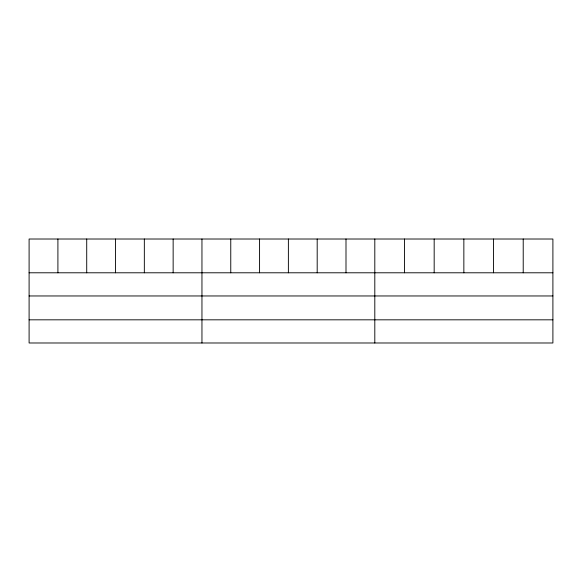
<?xml version="1.0" encoding="UTF-8"?>
<svg xmlns="http://www.w3.org/2000/svg" width="582" height="582" viewBox="0 0 582 582"><rect width="100%" height="100%" fill="white"/><g stroke="black" fill="none" stroke-linecap="round" stroke-linejoin="round"><path stroke-width="0.87" d="M552.9 295.962L552.9 239.013L29.1 239.013L29.1 342.987L552.9 342.987L552.9 295.962L29.1 295.962M29.1 272.791L552.9 272.791M29.1 319.824L552.9 319.824M523.218 239.013L523.218 272.791M493.536 239.013L493.536 272.791M463.854 239.013L463.854 272.791M434.172 239.013L434.172 272.791M404.49 239.013L404.49 272.791M374.808 239.013L374.808 342.987M345.999 239.013L345.999 272.791M317.19 239.013L317.19 272.791M288.381 239.013L288.381 272.791M259.572 239.013L259.572 272.791M230.763 239.013L230.763 272.791M201.954 239.013L201.954 342.987M173.145 239.013L173.145 272.791M144.336 239.013L144.336 272.791M115.527 239.013L115.527 272.791M86.718 239.013L86.718 272.791M57.909 239.013L57.909 272.791"/></g></svg>
